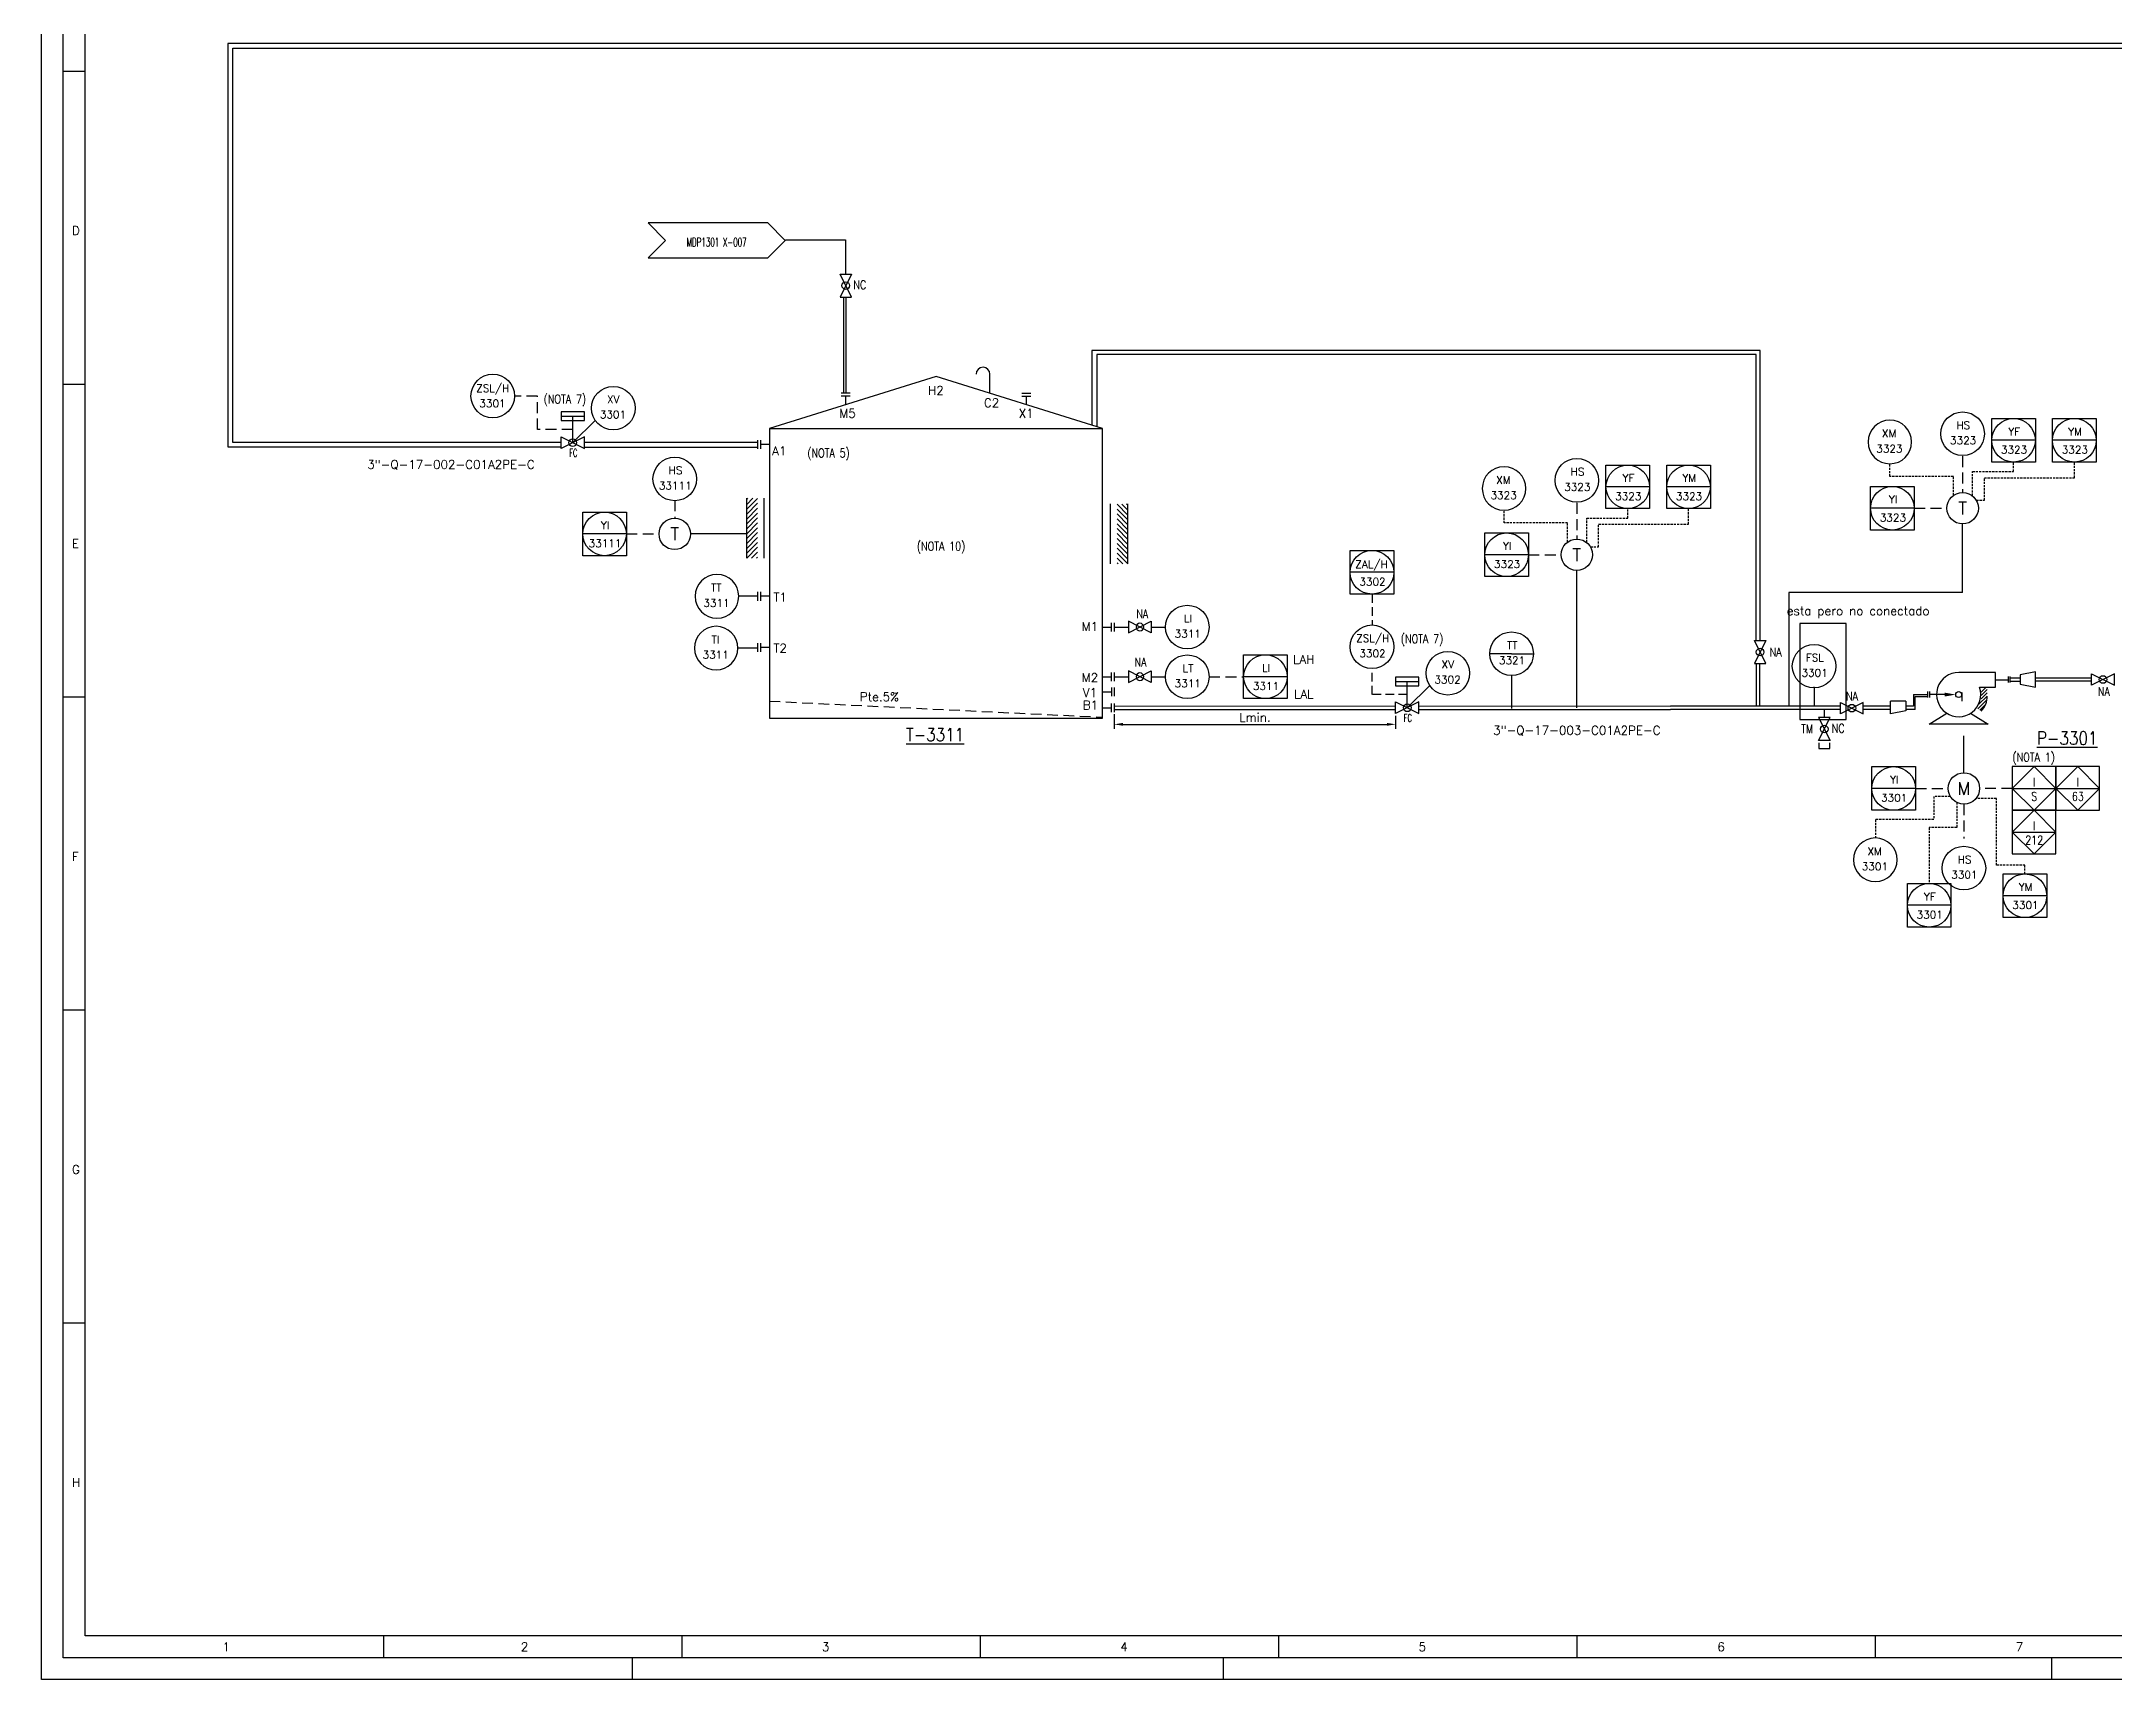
# Model space of a CAD drawing. Header units: millimetres. Extents: x 108 to 2962, y 3858 to 4561.
# Drawn here: x 2120.6 to 2596.1, y 3919.2 to 4294.7 of the extents above; entities that cross this region are included whole.
import ezdxf
from ezdxf.enums import TextEntityAlignment as Align

# ---------------------------------------------------------------- set-up
doc = ezdxf.new("R2010")
doc.units = ezdxf.units.MM
doc.linetypes.add('TRAZOS', pattern=[0.75, 0.5, -0.25])
for name, color, linetype in [('CAJETIN', 1, 'Continuous'), ('COTAS', 4, 'Continuous'), ('EQUIPOS', 5, 'Continuous'), ('EQUIPOS 02', 1, 'Continuous'), ('FORMATO', 7, 'Continuous'), ('INSTRUMENTOS', 1, 'Continuous'), ('TEX', 7, 'Continuous'), ('TEXTO-INSTRUMENTACION', 7, 'Continuous'), ('TEXTO-VALVULAS Y ACCESORIOS', 7, 'Continuous'), ('TUBERIA', 5, 'Continuous'), ('TUBERÍA2', 1, 'TRAZOS'), ('VALVULAS Y ACCESORIOS', 1, 'Continuous')]:
    doc.layers.add(name, color=color, linetype=linetype)
doc.styles.add('PY', font='ROMANS.shx')
doc.styles.add('PY1', font='ROMANS.shx', dxfattribs={"width": 0.8})
doc.styles.add('PY3', font='ROMANS.shx', dxfattribs={"width": 0.6})
doc.styles.add('TXT', font='txt')
doc.linetypes.add('SEÑAL_MECANICA2', pattern='A,4.411183,["o",PY,S=4.130212,R=360,X=0,Y=-1.374288],0.588817,-0.374158,["",PY,S=2,R=360,X=0,Y=-0.688262],-2.183682', length=7.55784)
doc.dimstyles.new('1-5', dxfattribs={"dimtxt": 2, "dimasz": 2, "dimexe": 1, "dimexo": 0.5, "dimgap": 0.6, "dimtad": 1, "dimdec": 0, "dimlfac": 5, "dimzin": 0, "dimdsep": 46, "dimtxsty": 'PY', "dimcen": 0.7, "dimclrd": 4, "dimclre": 4, "dimclrt": 7, "dimazin": 0, "dimtfac": 1, "dimtdec": 0, "dimtofl": 0, "dimtmove": 0, "dimatfit": 3, "dimfxl": 1, "dimtolj": 1, "dimtzin": 0, "dimarcsym": 0})

# ---------------------------------------------------------------- blocks, each defined once
blk = doc.blocks.new('VALV GLOB-V')
at = {"layer": 'INSTRUMENTOS', "color": 1, "flags": 128}
blk.add_lwpolyline([(5.7, -1.43), (5.7, 1.43), (0, -1.43), (0, 1.43)], close=True, dxfattribs=at)
at = {"layer": 'INSTRUMENTOS', "color": 1}
blk.add_circle((2.85, 0), 0.95, dxfattribs=at)
at = {"layer": 'INSTRUMENTOS', "color": 7, "linetype": 'SEÑAL_MECANICA2', "style": 'PY'}
blk.add_attdef('REF.', text='', height=2, dxfattribs=at).set_placement((3, -3.37), align=Align.MIDDLE)
blk = doc.blocks.new('SEÑAL CIR')
at = {"color": 1}
blk.add_circle((0, 5.7), 5.7, dxfattribs=at)
at = {"layer": 'INSTRUMENTOS', "linetype": 'Continuous', "style": 'PY', "flags": 4}
for p in [(0.18, 6.94), (0.13, 2.95)]:
    blk.add_attdef('---', text='', height=2, dxfattribs=at).set_placement(p, align=Align.CENTER)
blk = doc.blocks.new('SEÑAL CIRCU MARCO')
at = {"color": 1, "linetype": 'Continuous', "ltscale": 0.5}
blk.add_line((5.7, 5.7), (-5.7, 5.7), dxfattribs=at)
at = {"color": 1, "flags": 128}
blk.add_lwpolyline([(5.7, 0), (-5.7, 0), (-5.7, 11.4), (5.7, 11.4)], close=True, dxfattribs=at)
at = {"color": 1}
blk.add_circle((0, 5.7), 5.7, dxfattribs=at)
at = {"style": 'PY'}
for tag, p in [('XXX', (0.18, 7.98)), ('YYY', (0.13, 3.24))]:
    blk.add_attdef(tag, text='', height=2, dxfattribs=at).set_placement(p, align=Align.MIDDLE)
blk = doc.blocks.new('REDUCCION')
at = {"color": 1}
for p, q in [((0, 2), (0, -2)), ((4, 1.25), (0, 2)), ((4, -1.25), (4, 1.25)), ((0, -2), (4, -1.25))]:
    blk.add_line(p, q, dxfattribs=at)
at = {"style": 'PY1', "width": 0.8}
blk.add_attdef('.', text='', height=2, dxfattribs=at).set_placement((2, -3.65), align=Align.MIDDLE)
blk = doc.blocks.new('*D25')
at = {"layer": 'COTAS', "color": 4, "lineweight": -2, "transparency": 16777216}
for p, q in [((2366.66, 4140.47), (2366.66, 4137.17)), ((2368.66, 4138.17), (2429.2, 4138.17)), ((2431.2, 4140.14), (2431.2, 4137.17))]:
    blk.add_line(p, q, dxfattribs=at)
at = {"layer": 'COTAS', "color": 4, "transparency": 16777216}
for points in [[(2368.66, 4138.5), (2368.66, 4137.84), (2366.66, 4138.17)], [(2429.2, 4138.5), (2429.2, 4137.84), (2431.2, 4138.17)]]:
    blk.add_solid(points, dxfattribs=at)
at = {"layer": 'Defpoints', "color": 0, "transparency": 16777216}
for p in [(2366.66, 4140.97), (2431.2, 4140.64), (2431.2, 4138.17)]:
    blk.add_point(p, dxfattribs=at)
at = {"layer": 'COTAS', "color": 7, "transparency": 16777216, "insert": (2398.93, 4139.77), "char_height": 2, "attachment_point": 5, "style": 'PY'}
blk.add_mtext('\\A1;Lmin.', dxfattribs=at)
blk = doc.blocks.new('SECUENCIA PROGRAMADA EN SISTEMA DE CONTROL PLC')
at = {"layer": 'INSTRUMENTOS'}
blk.add_line((-5, 5), (5, 5), dxfattribs=at)
at = {"layer": 'INSTRUMENTOS', "flags": 128}
for points in [[(0, 0), (-5, 5), (0, 10), (5, 5)], [(-5, 0), (5, 0), (5, 10), (-5, 10)]]:
    blk.add_lwpolyline(points, close=True, dxfattribs=at)
at = {"layer": 'TEXTO-INSTRUMENTACION', "linetype": 'Continuous', "style": 'PY1', "width": 0.8}
for tag, p in [('XXX', (0.01, 6.43)), ('YYY', (0.01, 3.17))]:
    blk.add_attdef(tag, text='', height=2, dxfattribs=at).set_placement(p, align=Align.MIDDLE_CENTER)
blk = doc.blocks.new('reduccion1')
at = {"color": 1}
for p, q in [((-3.5084, -1.7542), (-3.5084, 1.096375)), ((0, 1.096375), (-3.5084, 1.096375)), ((0, 1.096375), (0, -1.096375)), ((0, -1.096375), (-3.5084, -1.7542))]:
    blk.add_line(p, q, dxfattribs=at)
blk = doc.blocks.new('MARCO-A1')
at = {"layer": 'FORMATO', "color": 5}
for p, q in [((5, 368.75), (10, 368.75)), ((5, 297), (10, 297)), ((5, 225.25), (10, 225.25)), ((5, 153.5), (10, 153.5)), ((5, 81.75), (10, 81.75)), ((78.42, 10), (78.42, 5)), ((146.83, 10), (146.83, 5)), ((215.25, 10), (215.25, 5)), ((283.67, 10), (283.67, 5)), ((352.08, 10), (352.08, 5)), ((420.5, 10), (420.5, 5))]:
    blk.add_line(p, q, dxfattribs=at)
at = {"layer": 'FORMATO', "color": 1, "linetype": 'Continuous'}
for p, q in [((135.5, 5), (135.5, 0)), ((271, 5), (271, 0)), ((461, 5), (461, 0))]:
    blk.add_line(p, q, dxfattribs=at)
at = {"layer": 'FORMATO', "color": 1}
blk.add_lwpolyline([(0, 594), (841, 594), (841, 0), (0, 0)], close=True, dxfattribs=at)
at = {"layer": 'FORMATO', "color": 5}
blk.add_lwpolyline([(5, 589), (836, 589), (836, 5), (5, 5)], close=True, dxfattribs=at)
at = {"layer": 'FORMATO', "color": 8, "linetype": 'Continuous'}
blk.add_lwpolyline([(10, 584), (831, 584), (831, 10), (10, 10)], close=True, dxfattribs=at)
at = {"layer": 'FORMATO', "color": 1, "style": 'PY'}
for s, p in [('D', (7, 331.17)), ('E', (7, 259.42)), ('F', (7, 187.67)), ('G', (7, 115.92)), ('H', (7, 44.17)), ('1', (41.52, 6.5)), ('2', (109.93, 6.5)), ('3', (178.99, 6.5)), ('4', (247.4, 6.5)), ('5', (315.82, 6.5)), ('6', (384.34, 6.5)), ('7', (452.75, 6.5))]:
    blk.add_text(s, height=2, dxfattribs=at).set_placement(p)
blk = doc.blocks.new('FLECHA')
at = {"color": 1}
blk.add_solid([(-0.88, -5), (0.87, -5), (0, 0)], dxfattribs=at)
blk = doc.blocks.new('BANDERA DE FLUJO')
at = {"layer": 'TEX', "color": 1, "ltscale": 0.1, "flags": 128}
blk.add_lwpolyline([(-4, 4), (-31.46, 4), (-27.46, 0), (-31.46, -4), (-4, -4), (0, 0)], close=True, dxfattribs=at)
at = {"layer": 'TEX', "style": 'PY1', "width": 0.8}
for tag, p in [('ETIQUETA-LINEA-1', (-15.73, 0.61)), ('ETIQUETA-LINEA-2', (-15.73, -2.91))]:
    blk.add_attdef(tag, text='', height=2, dxfattribs=at).set_placement(p, align=Align.CENTER)

msp = doc.modelspace()

# ---------------------------------------------------------------- hatches: boundary and pattern name
at = {"layer": 'EQUIPOS'}
h = msp.add_hatch(dxfattribs=at)
h.set_pattern_fill('ANSI31', color=4, scale=0.25, style=0)
h.set_pattern_definition([(45, (1049.9705, 4980.1184), (-0.561266, 0.561266), [])])
h.paths.add_polyline_path([(2282.38, 4176.26), (2284.88, 4176.26), (2284.88, 4190.01), (2282.38, 4190.01)])
h = msp.add_hatch(dxfattribs=at)
h.set_pattern_fill('ANSI31', color=4, scale=0.25, style=0)
h.set_pattern_definition([(135, (3602.2027, 4978.7894), (0.561266, 0.561266), [])])
h.paths.add_polyline_path([(2369.8, 4174.94), (2367.3, 4174.94), (2367.3, 4188.68), (2369.8, 4188.68)])
h = msp.add_hatch(dxfattribs=at)
h.set_pattern_fill('ANSI31', color=4, scale=0.168925, style=0)
h.set_pattern_definition([(45, (2393.93403, 3991.4387), (-0.3792481, 0.3792481), [])])
h.paths.add_polyline_path([(2566.86, 4144.65), (2566.86, 4146.63), (2565.51, 4146.25), (2565.51, 4144.65, -0.213903), (2564.3, 4141.95), (2565.49, 4141.22, 0.193128)])

# ---------------------------------------------------------------- linework, layer by layer
at = {"color": 4}
for p, q in [((2680.87, 4294.23), (2163.37, 4294.23)), ((2163.37, 4294.23), (2163.37, 4201.77)), ((2304.62, 4214.11), (2304.62, 4236.11)), ((2513.87, 4222.95), (2362.67, 4222.95)), ((2362.67, 4222.95), (2362.67, 4206.5)), ((2513.87, 4157.39), (2513.87, 4222.95)), ((2163.37, 4201.77), (2239.78, 4201.77)), ((2245.2, 4201.75), (2284.9, 4201.75)), ((2513.93, 4142.37), (2513.93, 4152.05)), ((2550.38, 4141.57), (2550.38, 4144.58)), ((2550.38, 4144.58), (2553.23, 4144.58))]:
    msp.add_line(p, q, dxfattribs=at)
at = {"color": 5}
for p, q in [((2291.27, 4249.22), (2305, 4249.22)), ((2305, 4249.22), (2305, 4241.44)), ((2514.77, 4223.86), (2361.51, 4223.86)), ((2361.51, 4223.86), (2361.51, 4206.8)), ((2514.77, 4157.42), (2514.77, 4223.86)), ((2514.69, 4142.26), (2514.69, 4152.19)), ((2549.97, 4142.37), (2549.91, 4142.37)), ((2549.97, 4144.99), (2549.97, 4142.37))]:
    msp.add_line(p, q, dxfattribs=at)
at = {"color": 1}
for p, q in [((2242.49, 4202.75), (2247.66, 4207.84)), ((2561.23, 4168.36), (2561.23, 4184.13)), ((2282.39, 4181.82), (2269.48, 4181.82)), ((2472.75, 4141.92), (2472.75, 4173.45)), ((2284.94, 4167.52), (2280.56, 4167.52)), ((2561.23, 4168.36), (2521.34, 4168.36)), ((2521.34, 4168.36), (2521.34, 4142.37)), ((2366.66, 4160.47), (2369.91, 4160.47)), ((2375.17, 4160.47), (2378.42, 4160.47)), ((2284.75, 4155.65), (2280.37, 4155.65)), ((2457.79, 4154.36), (2452.79, 4154.36)), ((2457.79, 4154.36), (2462.79, 4154.36)), ((2366.66, 4149.08), (2369.91, 4149.08)), ((2375.17, 4149.08), (2378.42, 4149.08)), ((2433.87, 4141.97), (2439.04, 4147.06)), ((2457.79, 4149.36), (2457.79, 4141.82)), ((2527.17, 4146.51), (2527.17, 4146.76)), ((2527.17, 4146.51), (2527.17, 4142.37)), ((2529.49, 4141.52), (2529.49, 4139.66)), ((2561.52, 4127.08), (2561.52, 4135.52))]:
    msp.add_line(p, q, dxfattribs=at)
at = {"color": 2}
msp.add_lwpolyline([(2534.49, 4161.28), (2523.87, 4161.28), (2523.87, 4139.27), (2534.49, 4139.27)], close=True, dxfattribs=at)
at = {"color": 1, "flags": 128}
msp.add_lwpolyline([(2528.25, 4133.93), (2528.25, 4132.61), (2530.75, 4132.61), (2530.75, 4133.93)], dxfattribs=at)
at = {"color": 1}
for centre in [(2561.23, 4187.72), (2265.88, 4181.82), (2472.75, 4177.05), (2561.52, 4123.48)]:
    msp.add_circle(centre, 3.6, dxfattribs=at)
at = {"layer": 'CAJETIN', "color": 1, "linetype": 'TRAZOS', "ltscale": 5}
for p, q in [((2234.4, 4213.44), (2229.14, 4213.44)), ((2234.4, 4205.77), (2234.4, 4213.44)), ((2242.49, 4205.77), (2234.4, 4205.77)), ((2388.42, 4149.09), (2396.34, 4149.09)), ((2287.59, 4143.49), (2364.01, 4139.81))]:
    msp.add_line(p, q, dxfattribs=at)
at = {"layer": 'CAJETIN', "color": 1, "linetype": 'TRAZOS', "ltscale": 4}
for p, q in [((2425.78, 4168.03), (2425.78, 4160.95)), ((2425.78, 4145), (2425.78, 4150.95)), ((2433.87, 4145), (2425.78, 4145))]:
    msp.add_line(p, q, dxfattribs=at)
at = {"layer": 'EQUIPOS'}
for p, q in [((2325.8, 4217.88), (2287.59, 4206.02)), ((2364.01, 4206.02), (2325.8, 4217.88)), ((2287.59, 4206.02), (2287.59, 4139.6)), ((2364.01, 4143.51), (2364.01, 4206.02)), ((2364.01, 4139.6), (2364.01, 4143.51)), ((2366.66, 4142.37), (2431.2, 4142.39)), ((2436.53, 4142.39), (2494.25, 4142.37)), ((2287.59, 4139.6), (2364.01, 4139.6))]:
    msp.add_line(p, q, dxfattribs=at)
at = {"layer": 'EQUIPOS', "color": 4}
for p, q in [((2282.38, 4176.26), (2282.38, 4190.02)), ((2286.38, 4176.26), (2286.38, 4190.02)), ((2365.8, 4174.94), (2365.8, 4188.69)), ((2369.8, 4174.94), (2369.8, 4188.69)), ((2561.04, 4145.45), (2561.04, 4143.46))]:
    msp.add_line(p, q, dxfattribs=at)
at = {"layer": 'EQUIPOS', "linetype": 'Continuous'}
for p, q in [((2568.77, 4148.37), (2571.71, 4148.37)), ((2557.67, 4144.99), (2553.68, 4144.99))]:
    msp.add_line(p, q, dxfattribs=at)
at = {"layer": 'EQUIPOS'}
msp.add_lwpolyline([(2305.1, 4236.13), (2305.1, 4214.08)], dxfattribs=at)
at = {"layer": 'EQUIPOS', "linetype": 'Continuous', "flags": 128}
msp.add_lwpolyline([(2338.17, 4214.04), (2338.17, 4218.42, 1), (2334.97, 4218.42, -1)], format="xyb", dxfattribs=at)
at = {"layer": 'EQUIPOS', "color": 5, "linetype": 'Continuous'}
msp.add_lwpolyline([(2568.77, 4150.06), (2560.33, 4150.06, 3.146264), (2565.11, 4146.68), (2568.77, 4146.68)], format="xyb", close=True, dxfattribs=at)
msp.add_lwpolyline([(2563.06, 4140.73), (2567.09, 4138.23), (2553.57, 4138.23), (2557.59, 4140.73)], dxfattribs=at)
msp.add_circle((2560.33, 4144.99), 0.676, dxfattribs=at)
at = {"layer": 'EQUIPOS', "color": 4}
msp.add_arc((2561.9, 4144.65), 4.97, 316.2767, 0, dxfattribs=at)
at = {"layer": 'EQUIPOS 02', "color": 5}
msp.add_line((2287.59, 4206.02), (2364.01, 4206.02), dxfattribs=at)
at = {"layer": 'TUBERIA', "linetype": 'Continuous'}
for p, q in [((2305.08, 4211.45), (2305.08, 4213.44)), ((2346.51, 4211.45), (2346.51, 4213.44)), ((2287.59, 4202.35), (2285.61, 4202.35)), ((2287.59, 4202.35), (2285.61, 4202.35)), ((2287.59, 4167.52), (2285.61, 4167.52)), ((2364.01, 4160.47), (2365.99, 4160.47)), ((2287.59, 4155.81), (2285.61, 4155.81)), ((2364.01, 4149.08), (2365.99, 4149.08)), ((2364.01, 4145.63), (2366, 4145.63)), ((2364.01, 4141.97), (2365.99, 4141.97)), ((2553.96, 4144.99), (2553.68, 4144.99))]:
    msp.add_line(p, q, dxfattribs=at)
at = {"layer": 'TUBERIA', "color": 5, "linetype": 'Continuous'}
for p, q in [((2239.82, 4202.75), (2164.51, 4202.75)), ((2257.85, 4202.75), (2245.15, 4202.75)), ((2257.85, 4202.75), (2245.15, 4202.75)), ((2268.49, 4202.75), (2245.15, 4202.75)), ((2273.98, 4202.75), (2268.49, 4202.75)), ((2273.98, 4202.75), (2268.49, 4202.75)), ((2284.94, 4202.75), (2273.98, 4202.75)), ((2572.18, 4148.83), (2574.4, 4148.83)), ((2577.91, 4148.85), (2579.24, 4148.85)), ((2577.91, 4148.85), (2590.8, 4148.85)), ((2532.96, 4142.37), (2494.25, 4142.37)), ((2544.72, 4142.37), (2538.45, 4142.37)), ((2549.91, 4142.37), (2548.23, 4142.37)), ((2549.97, 4144.99), (2553.23, 4144.99))]:
    msp.add_line(p, q, dxfattribs=at)
at = {"layer": 'TUBERIA', "color": 1, "linetype": 'TRAZOS', "ltscale": 5}
for p, q in [((2561.23, 4199.62), (2561.23, 4191.36)), ((2265.88, 4189.52), (2265.88, 4185.45)), ((2472.75, 4188.95), (2472.75, 4180.69)), ((2550.12, 4187.72), (2557.63, 4187.72)), ((2254.78, 4181.82), (2262.28, 4181.82)), ((2461.65, 4177.05), (2469.16, 4177.05)), ((2550.41, 4123.48), (2557.92, 4123.48)), ((2572.63, 4123.48), (2565.12, 4123.48)), ((2561.52, 4119.88), (2561.52, 4112))]:
    msp.add_line(p, q, dxfattribs=at)
at = {"layer": 'TUBERIA', "color": 4, "linetype": 'Continuous'}
for p, q in [((2574.4, 4148.03), (2572.19, 4148.03)), ((2590.8, 4148.05), (2577.91, 4148.05)), ((2366.66, 4141.57), (2431.2, 4141.59)), ((2436.53, 4141.59), (2494.25, 4141.57)), ((2533.19, 4141.57), (2494.25, 4141.57)), ((2544.72, 4141.57), (2538.45, 4141.57)), ((2550.38, 4141.57), (2548.23, 4141.57))]:
    msp.add_line(p, q, dxfattribs=at)
at = {"layer": 'TUBERIA', "color": 5, "linetype": 'Continuous'}
msp.add_lwpolyline([(2164.51, 4202.75), (2164.51, 4293.21), (2681.71, 4293.21), (2681.71, 4417.71)], dxfattribs=at)
at = {"layer": 'TUBERÍA2'}
for points in [[(2572.92, 4196.12), (2572.92, 4198.29)], [(2586.86, 4194.7), (2586.86, 4198.29)], [(2559.1, 4190.66), (2559.1, 4195), (2544.54, 4195), (2544.54, 4197.91)], [(2563.5, 4190.56), (2563.5, 4196.12), (2572.92, 4196.12)], [(2564.36, 4189.53), (2566.21, 4189.53), (2566.21, 4194.7), (2586.86, 4194.7)], [(2470.63, 4179.99), (2470.63, 4184.33), (2456.06, 4184.33), (2456.06, 4187.24)], [(2475.02, 4179.89), (2475.02, 4185.45), (2484.44, 4185.45)], [(2475.89, 4178.86), (2477.74, 4178.86), (2477.74, 4184.03), (2498.38, 4184.03)], [(2484.44, 4185.45), (2484.44, 4187.62)], [(2498.38, 4184.03), (2498.38, 4187.62)], [(2558.4, 4121.64), (2554.59, 4121.64), (2554.59, 4116.32), (2541.21, 4116.32), (2541.21, 4112.12)], [(2559.87, 4120.27), (2559.87, 4114.52), (2553.56, 4114.52), (2553.56, 4101.69)], [(2575.52, 4103.88), (2575.52, 4105.86), (2568.98, 4105.86), (2568.98, 4121.17), (2564.25, 4121.17)]]:
    msp.add_lwpolyline(points, dxfattribs=at)
at = {"layer": 'VALVULAS Y ACCESORIOS', "ltscale": 0.1}
for p, q in [((2306.08, 4214.1), (2304.08, 4214.1)), ((2306.08, 4213.44), (2304.08, 4213.44)), ((2345.51, 4214.1), (2347.51, 4214.1)), ((2345.51, 4213.44), (2347.51, 4213.44)), ((2284.94, 4201.35), (2284.94, 4203.35)), ((2285.61, 4201.35), (2285.61, 4203.35)), ((2284.94, 4166.52), (2284.94, 4168.52)), ((2285.61, 4166.52), (2285.61, 4168.52)), ((2365.99, 4161.47), (2365.99, 4159.47)), ((2366.66, 4161.47), (2366.66, 4159.47)), ((2284.94, 4154.81), (2284.94, 4156.81)), ((2285.61, 4154.81), (2285.61, 4156.81)), ((2365.99, 4150.08), (2365.99, 4148.08)), ((2366, 4146.63), (2366, 4144.63)), ((2366.66, 4150.08), (2366.66, 4148.08)), ((2366.66, 4146.63), (2366.66, 4144.63)), ((2571.71, 4147.77), (2571.71, 4149.12)), ((2572.16, 4147.77), (2572.16, 4149.12)), ((2365.99, 4142.97), (2365.99, 4140.97)), ((2366.66, 4142.97), (2366.66, 4140.97)), ((2553.23, 4144.32), (2553.23, 4145.67)), ((2553.23, 4144.32), (2553.23, 4145.67)), ((2553.68, 4144.32), (2553.68, 4145.67)), ((2553.68, 4144.32), (2553.68, 4145.67))]:
    msp.add_line(p, q, dxfattribs=at)
at = {"layer": 'VALVULAS Y ACCESORIOS'}
for p, q in [((2239.82, 4208.79), (2245.15, 4208.79)), ((2242.49, 4202.75), (2242.49, 4208.79)), ((2431.2, 4148.02), (2436.53, 4148.02)), ((2433.87, 4141.97), (2433.87, 4148.02))]:
    msp.add_line(p, q, dxfattribs=at)
at = {"layer": 'VALVULAS Y ACCESORIOS', "flags": 128}
for points in [[(2239.82, 4209.79), (2239.82, 4207.79), (2245.15, 4207.79), (2245.15, 4209.79)], [(2239.82, 4201.42), (2239.82, 4204.08), (2245.15, 4201.42), (2245.15, 4204.08)], [(2431.2, 4149.02), (2431.2, 4147.02), (2436.53, 4147.02), (2436.53, 4149.02)]]:
    msp.add_lwpolyline(points, close=True, dxfattribs=at)

# ---------------------------------------------------------------- block references
msp.add_blockref('MARCO-A1', (2120.64, 3919.19))
ref = msp.add_blockref('BANDERA DE FLUJO', (2291.21, 4249.13))
ref.add_attrib('ETIQUETA-LINEA-1', 'MDP1301 X-007', dxfattribs={"layer": 'TEX', "height": 2, "style": 'PY1', "width": 0.6}).set_placement((2275.48, 4249.73), align=Align.TOP_CENTER)
at = {"linetype": 'Continuous'}
for p, xscale, yscale, zscale, rotation in [((2305.1, 4241.39), 0.9232631578945529, 0.9232631578945529, 0.9232631578945529, 270), ((2369.91, 4160.47), -0.9232631578945529, 0.9232631578947803, 0.9232631578946926, 180), ((2514.78, 4157.37), 0.9232631578945529, 0.9232631578945529, 0.9232631578945529, 270), ((2369.91, 4149.08), -0.9232631578945529, 0.9232631578947803, 0.9232631578946926, 180), ((2529.5, 4134.46), 0.9232631578945529, 0.9232631578945529, 0.9232631578945529, 90)]:
    msp.add_blockref('VALV GLOB-V', p, dxfattribs=dict(at, xscale=xscale, yscale=yscale, zscale=zscale, rotation=rotation))
ref = msp.add_blockref('SEÑAL CIR', (2224.15, 4208.44), dxfattribs=dict(at, xscale=0.8770999999999276, yscale=0.8770999999999276, zscale=0.8770999999999276))
ref.add_attrib('---', 'ZSL/H', dxfattribs={"layer": 'INSTRUMENTOS', "color": 7, "linetype": 'Continuous', "height": 1.754, "style": 'PY'}).set_placement((2224.14, 4214.35), align=Align.CENTER)
ref.add_attrib('---', '3301', dxfattribs={"layer": 'INSTRUMENTOS', "color": 7, "linetype": 'Continuous', "height": 1.754, "style": 'PY'}).set_placement((2224.07, 4210.85), align=Align.CENTER)
ref = msp.add_blockref('SEÑAL CIR', (2251.79, 4205.66), dxfattribs=dict(at, xscale=0.8770999999999276, yscale=0.8770999999999276, zscale=0.8770999999999276))
ref.add_attrib('---', 'XV', dxfattribs={"layer": 'INSTRUMENTOS', "color": 7, "linetype": 'Continuous', "height": 1.754, "style": 'PY'}).set_placement((2251.79, 4211.81), align=Align.CENTER)
ref.add_attrib('---', '3301', dxfattribs={"layer": 'INSTRUMENTOS', "color": 7, "linetype": 'Continuous', "height": 1.754, "style": 'PY'}).set_placement((2251.71, 4208.32), align=Align.CENTER)
ref = msp.add_blockref('SEÑAL CIR', (2544.54, 4197.91), dxfattribs=dict(at, xscale=-0.8771000000000413, yscale=0.8771000000000413, zscale=0.8771000000000413))
ref.add_attrib('---', 'XM', dxfattribs={"layer": 'INSTRUMENTOS', "color": 7, "linetype": 'Continuous', "height": 1.754, "style": 'PY'}).set_placement((2544.38, 4203.99), align=Align.CENTER)
ref.add_attrib('---', '3323', dxfattribs={"layer": 'INSTRUMENTOS', "color": 7, "linetype": 'Continuous', "height": 1.754, "style": 'PY'}).set_placement((2544.43, 4200.49), align=Align.CENTER)
ref = msp.add_blockref('SEÑAL CIR', (2561.23, 4199.79), dxfattribs=dict(at, xscale=0.8770999999999276, yscale=0.8770999999999276, zscale=0.8770999999999276))
ref.add_attrib('---', 'HS', dxfattribs={"layer": 'INSTRUMENTOS', "color": 7, "linetype": 'Continuous', "height": 1.754, "style": 'PY'}).set_placement((2561.39, 4205.87), align=Align.CENTER)
ref.add_attrib('---', '3323', dxfattribs={"layer": 'INSTRUMENTOS', "color": 7, "linetype": 'Continuous', "height": 1.754, "style": 'PY'}).set_placement((2561.34, 4202.37), align=Align.CENTER)
for p, xscale, yscale, zscale, values in [((2572.91, 4198.29), 0.8771000000000413, 0.8771000000000413, 0.8771000000000413, {'XXX': 'YF', 'YYY': '3323'}), ((2586.85, 4198.29), 0.8771000000000413, 0.8771000000000413, 0.8771000000000413, {'XXX': 'YM', 'YYY': '3323'}), ((2484.44, 4187.62), 0.8771000000000413, 0.8771000000000413, 0.8771000000000413, {'XXX': 'YF', 'YYY': '3323'}), ((2498.38, 4187.62), 0.8771000000000413, 0.8771000000000413, 0.8771000000000413, {'XXX': 'YM', 'YYY': '3323'}), ((2545.12, 4182.72), 0.8770999999999276, 0.8770999999999276, 0.8770999999999276, {'XXX': 'YI', 'YYY': '3323'}), ((2249.78, 4176.83), 0.8770999999999276, 0.8770999999999276, 0.8770999999999276, {'XXX': 'YI', 'YYY': '33111'}), ((2456.65, 4172.05), 0.8770999999999276, 0.8770999999999276, 0.8770999999999276, {'XXX': 'YI', 'YYY': '3323'}), ((2401.35, 4144.09), 0.8777884135906788, 0.8777884135906788, 0.8777884135906788, {'XXX': 'LI', 'YYY': '3311'}), ((2545.41, 4118.48), 0.8770999999999276, 0.8770999999999276, 0.8770999999999276, {'XXX': 'YI', 'YYY': '3301'}), ((2575.52, 4093.88), 0.8771000000000413, 0.8771000000000413, 0.8771000000000413, {'XXX': 'YM', 'YYY': '3301'}), ((2553.56, 4091.69), 0.8771000000000413, 0.8771000000000413, 0.8771000000000413, {'XXX': 'YF', 'YYY': '3301'})]:
    msp.add_blockref('SEÑAL CIRCU MARCO', p, dxfattribs=dict(xscale=xscale, yscale=yscale, zscale=zscale)).add_auto_attribs(values)
ref = msp.add_blockref('VALV GLOB-V', (2239.82, 4202.75), dxfattribs=dict(at, xscale=0.9356729824555714, yscale=0.9356729824555714, zscale=0.9356729824555714))
ref.add_attrib('REF.', 'FC', dxfattribs={"layer": 'INSTRUMENTOS', "color": 7, "linetype": 'SEÑAL_MECANICA2', "height": 1.778, "style": 'PY3', "width": 0.6}).set_placement((2242.62, 4200.41), align=Align.MIDDLE)
ref = msp.add_blockref('SEÑAL CIR', (2265.88, 4189.43), dxfattribs=dict(at, xscale=0.8770999999999276, yscale=0.8770999999999276, zscale=0.8770999999999276))
ref.add_attrib('---', 'HS', dxfattribs={"layer": 'INSTRUMENTOS', "color": 7, "linetype": 'Continuous', "height": 1.754, "style": 'PY'}).set_placement((2266.04, 4195.52), align=Align.CENTER)
ref.add_attrib('---', '33111', dxfattribs={"layer": 'INSTRUMENTOS', "color": 7, "linetype": 'Continuous', "height": 1.754, "style": 'PY'}).set_placement((2265.99, 4192.02), align=Align.CENTER)
ref = msp.add_blockref('SEÑAL CIR', (2472.75, 4189.11), dxfattribs=dict(at, xscale=0.8770999999999276, yscale=0.8770999999999276, zscale=0.8770999999999276))
ref.add_attrib('---', 'HS', dxfattribs={"layer": 'INSTRUMENTOS', "color": 7, "linetype": 'Continuous', "height": 1.754, "style": 'PY'}).set_placement((2472.91, 4195.2), align=Align.CENTER)
ref.add_attrib('---', '3323', dxfattribs={"layer": 'INSTRUMENTOS', "color": 7, "linetype": 'Continuous', "height": 1.754, "style": 'PY'}).set_placement((2472.86, 4191.7), align=Align.CENTER)
ref = msp.add_blockref('SEÑAL CIR', (2456.06, 4187.24), dxfattribs=dict(at, xscale=-0.8771000000000413, yscale=0.8771000000000413, zscale=0.8771000000000413))
ref.add_attrib('---', 'XM', dxfattribs={"layer": 'INSTRUMENTOS', "color": 7, "linetype": 'Continuous', "height": 1.754, "style": 'PY'}).set_placement((2455.9, 4193.32), align=Align.CENTER)
ref.add_attrib('---', '3323', dxfattribs={"layer": 'INSTRUMENTOS', "color": 7, "linetype": 'Continuous', "height": 1.754, "style": 'PY'}).set_placement((2455.95, 4189.82), align=Align.CENTER)
ref = msp.add_blockref('SEÑAL CIRCU MARCO', (2425.78, 4168.03), dxfattribs=dict(xscale=0.8770999999999276, yscale=0.8770999999999276, zscale=0.8770999999999276))
ref.add_attrib('XXX', 'ZAL/H', dxfattribs={"height": 1.754, "style": 'PY'}).set_placement((2425.68, 4174.74), align=Align.MIDDLE)
ref.add_attrib('YYY', '3302', dxfattribs={"height": 1.754, "style": 'PY'}).set_placement((2425.89, 4170.87), align=Align.MIDDLE)
ref = msp.add_blockref('SEÑAL CIR', (2275.56, 4162.52), dxfattribs=dict(at, xscale=-0.877100000000155, yscale=0.8770999999999276, zscale=0.8771))
ref.add_attrib('---', 'TT', dxfattribs={"layer": 'INSTRUMENTOS', "color": 7, "linetype": 'Continuous', "height": 1.754, "style": 'PY'}).set_placement((2275.4, 4168.6), align=Align.CENTER)
ref.add_attrib('---', '3311', dxfattribs={"layer": 'INSTRUMENTOS', "color": 7, "linetype": 'Continuous', "height": 1.754, "style": 'PY'}).set_placement((2275.45, 4165.11), align=Align.CENTER)
ref = msp.add_blockref('SEÑAL CIR', (2383.42, 4155.47), dxfattribs=dict(at, xscale=0.8770999999999276, yscale=0.8770999999999276, zscale=0.8770999999999276))
ref.add_attrib('---', 'LI', dxfattribs={"layer": 'INSTRUMENTOS', "color": 7, "linetype": 'Continuous', "height": 1.754, "style": 'PY'}).set_placement((2383.58, 4161.56), align=Align.CENTER)
ref.add_attrib('---', '3311', dxfattribs={"layer": 'INSTRUMENTOS', "color": 7, "linetype": 'Continuous', "height": 1.754, "style": 'PY'}).set_placement((2383.53, 4158.06), align=Align.CENTER)
ref = msp.add_blockref('SEÑAL CIR', (2275.37, 4150.65), dxfattribs=dict(at, xscale=-0.877100000000155, yscale=0.8770999999999276, zscale=0.8771))
ref.add_attrib('---', 'TI', dxfattribs={"layer": 'INSTRUMENTOS', "color": 7, "linetype": 'Continuous', "height": 1.754, "style": 'PY'}).set_placement((2275.21, 4156.74), align=Align.CENTER)
ref.add_attrib('---', '3311', dxfattribs={"layer": 'INSTRUMENTOS', "color": 7, "linetype": 'Continuous', "height": 1.754, "style": 'PY'}).set_placement((2275.26, 4153.24), align=Align.CENTER)
ref = msp.add_blockref('SEÑAL CIR', (2425.78, 4150.95), dxfattribs=dict(at, xscale=0.8770999999999276, yscale=0.8770999999999276, zscale=0.8770999999999276))
ref.add_attrib('---', 'ZSL/H', dxfattribs={"layer": 'INSTRUMENTOS', "color": 7, "linetype": 'Continuous', "height": 1.754, "style": 'PY'}).set_placement((2425.94, 4157.04), align=Align.CENTER)
ref.add_attrib('---', '3302', dxfattribs={"layer": 'INSTRUMENTOS', "color": 7, "linetype": 'Continuous', "height": 1.754, "style": 'PY'}).set_placement((2425.89, 4153.54), align=Align.CENTER)
ref = msp.add_blockref('SEÑAL CIR', (2457.79, 4149.36), dxfattribs=dict(at, xscale=0.8771000000000413, yscale=0.8771000000000413, zscale=0.8771000000000413))
ref.add_attrib('---', 'TT', dxfattribs={"layer": 'INSTRUMENTOS', "color": 7, "linetype": 'Continuous', "height": 1.754, "style": 'PY'}).set_placement((2457.95, 4155.44), align=Align.CENTER)
ref.add_attrib('---', '3321', dxfattribs={"layer": 'INSTRUMENTOS', "color": 7, "linetype": 'Continuous', "height": 1.754, "style": 'PY'}).set_placement((2457.9, 4151.95), align=Align.CENTER)
ref = msp.add_blockref('SEÑAL CIR', (2527.17, 4146.51), dxfattribs=dict(at, xscale=0.8771000000000412, yscale=0.8771000000000412, zscale=0.8771000000000412))
ref.add_attrib('---', 'FSL', dxfattribs={"layer": 'INSTRUMENTOS', "color": 7, "linetype": 'Continuous', "height": 1.754, "style": 'PY'}).set_placement((2527.33, 4152.6), align=Align.CENTER)
ref.add_attrib('---', '3301', dxfattribs={"layer": 'INSTRUMENTOS', "color": 7, "linetype": 'Continuous', "height": 1.754, "style": 'PY'}).set_placement((2527.28, 4149.1), align=Align.CENTER)
ref = msp.add_blockref('SEÑAL CIR', (2383.42, 4144.09), dxfattribs=dict(at, xscale=0.8770999999999276, yscale=0.8770999999999276, zscale=0.8770999999999276))
ref.add_attrib('---', 'LT', dxfattribs={"layer": 'INSTRUMENTOS', "color": 7, "linetype": 'Continuous', "height": 1.754, "style": 'PY'}).set_placement((2383.58, 4150.17), align=Align.CENTER)
ref.add_attrib('---', '3311', dxfattribs={"layer": 'INSTRUMENTOS', "color": 7, "linetype": 'Continuous', "height": 1.754, "style": 'PY'}).set_placement((2383.53, 4146.67), align=Align.CENTER)
ref = msp.add_blockref('SEÑAL CIR', (2443.17, 4144.88), dxfattribs=dict(at, xscale=0.8770999999999276, yscale=0.8770999999999276, zscale=0.8770999999999276))
ref.add_attrib('---', 'XV', dxfattribs={"layer": 'INSTRUMENTOS', "color": 7, "linetype": 'Continuous', "height": 1.754, "style": 'PY'}).set_placement((2443.17, 4151.04), align=Align.CENTER)
ref.add_attrib('---', '3302', dxfattribs={"layer": 'INSTRUMENTOS', "color": 7, "linetype": 'Continuous', "height": 1.754, "style": 'PY'}).set_placement((2443.1, 4147.55), align=Align.CENTER)
for p, xscale, yscale, zscale in [((2590.8, 4148.45), 0.9232631578945529, 0.9232631578945529, 0.9232631578945529), ((2533.19, 4141.88), 0.9232631578946666, 0.9232631578946666, 0.9232631578946666)]:
    msp.add_blockref('VALV GLOB-V', p, dxfattribs=dict(at, xscale=xscale, yscale=yscale, zscale=zscale))
ref = msp.add_blockref('VALV GLOB-V', (2431.2, 4141.97), dxfattribs=dict(at, xscale=0.9356729824555714, yscale=0.9356729824555714, zscale=0.9356729824555714))
ref.add_attrib('REF.', 'FC', dxfattribs={"layer": 'INSTRUMENTOS', "color": 7, "linetype": 'SEÑAL_MECANICA2', "height": 1.778, "style": 'PY3', "width": 0.6}).set_placement((2434, 4139.64), align=Align.MIDDLE)
at = {"color": 4}
msp.add_blockref('reduccion1', (2548.23, 4142.37), dxfattribs=at)
ref = msp.add_blockref('SECUENCIA PROGRAMADA EN SISTEMA DE CONTROL PLC', (2577.63, 4118.47), dxfattribs=dict(xscale=1.001089596937504, yscale=1.001089596937504, zscale=1.001089596937504))
ref.add_attrib('XXX', 'I', dxfattribs={"layer": 'TEXTO-INSTRUMENTACION', "linetype": 'Continuous', "height": 2, "style": 'TXT'}).set_placement((2577.64, 4124.92), align=Align.MIDDLE_CENTER)
ref.add_attrib('YYY', 'S', dxfattribs={"layer": 'TEXTO-INSTRUMENTACION', "linetype": 'Continuous', "height": 2, "style": 'PY1', "width": 0.8}).set_placement((2577.64, 4121.65), align=Align.MIDDLE_CENTER)
ref = msp.add_blockref('SECUENCIA PROGRAMADA EN SISTEMA DE CONTROL PLC', (2587.64, 4118.47), dxfattribs=dict(xscale=1.001089596937504, yscale=1.001089596937504, zscale=1.001089596937504))
ref.add_attrib('XXX', 'I', dxfattribs={"layer": 'TEXTO-INSTRUMENTACION', "linetype": 'Continuous', "height": 2, "style": 'TXT'}).set_placement((2587.65, 4124.92), align=Align.MIDDLE_CENTER)
ref.add_attrib('YYY', '63', dxfattribs={"layer": 'TEXTO-INSTRUMENTACION', "linetype": 'Continuous', "height": 2.002, "style": 'PY1', "width": 0.8}).set_placement((2587.65, 4121.65), align=Align.MIDDLE_CENTER)
ref = msp.add_blockref('SECUENCIA PROGRAMADA EN SISTEMA DE CONTROL PLC', (2577.63, 4108.46), dxfattribs=dict(xscale=1.001089596937504, yscale=1.001089596937504, zscale=1.001089596937504))
ref.add_attrib('XXX', 'I', dxfattribs={"layer": 'TEXTO-INSTRUMENTACION', "linetype": 'Continuous', "height": 2, "style": 'TXT'}).set_placement((2577.64, 4114.91), align=Align.MIDDLE_CENTER)
ref.add_attrib('YYY', '212', dxfattribs={"layer": 'TEXTO-INSTRUMENTACION', "linetype": 'Continuous', "height": 2.002, "style": 'PY1', "width": 0.8}).set_placement((2577.64, 4111.64), align=Align.MIDDLE_CENTER)
at = {"linetype": 'Continuous'}
ref = msp.add_blockref('SEÑAL CIR', (2541.21, 4102.12), dxfattribs=dict(at, xscale=-0.8771000000000413, yscale=0.8771000000000413, zscale=0.8771000000000413))
ref.add_attrib('---', 'XM', dxfattribs={"layer": 'INSTRUMENTOS', "color": 7, "linetype": 'Continuous', "height": 1.754, "style": 'PY'}).set_placement((2541.05, 4108.21), align=Align.CENTER)
ref.add_attrib('---', '3301', dxfattribs={"layer": 'INSTRUMENTOS', "color": 7, "linetype": 'Continuous', "height": 1.754, "style": 'PY'}).set_placement((2541.1, 4104.71), align=Align.CENTER)
ref = msp.add_blockref('SEÑAL CIR', (2561.52, 4100.22), dxfattribs=dict(at, xscale=0.8770999999999276, yscale=0.8770999999999276, zscale=0.8770999999999276))
ref.add_attrib('---', 'HS', dxfattribs={"layer": 'INSTRUMENTOS', "color": 7, "linetype": 'Continuous', "height": 1.754, "style": 'PY'}).set_placement((2561.68, 4106.3), align=Align.CENTER)
ref.add_attrib('---', '3301', dxfattribs={"layer": 'INSTRUMENTOS', "color": 7, "linetype": 'Continuous', "height": 1.754, "style": 'PY'}).set_placement((2561.63, 4102.81), align=Align.CENTER)
at = {"layer": 'INSTRUMENTOS', "xscale": 0.5135329477920891, "yscale": 0.5135329477920891, "zscale": 0.5135329477920891, "rotation": 270}
msp.add_blockref('FLECHA', (2559.65, 4144.99), dxfattribs=at)
at = {"layer": 'TUBERIA', "color": 5, "linetype": 'Continuous', "xscale": 0.8770999999999276, "yscale": 0.8770999999999276, "zscale": 0.8770999999999276, "rotation": 180}
msp.add_blockref('REDUCCION', (2577.91, 4148.45), dxfattribs=at)

# ---------------------------------------------------------------- texts
at = {"color": 7, "style": 'PY'}
for s, p in [('T', (2561.23, 4187.72)), ('T', (2265.88, 4181.82)), ('T', (2472.75, 4177.05)), ('M', (2561.52, 4123.48))]:
    msp.add_text(s, height=2.92, dxfattribs=at).set_placement(p, align=Align.MIDDLE)
at = {"layer": 'CAJETIN', "color": 6, "linetype": 'Continuous', "style": 'PY', "width": 0.85}
msp.add_text('%%UT-3311', height=3, dxfattribs=at).set_placement((2325.61, 4134.32), align=Align.CENTER)
at = {"layer": 'EQUIPOS', "color": 6, "linetype": 'Continuous', "style": 'PY', "width": 0.85}
msp.add_text('%%UP-3301', height=3, dxfattribs=at).set_placement((2585.22, 4133.52), align=Align.CENTER)
at = {"layer": 'TEX', "color": 7, "char_height": 2, "width": 28.6036, "attachment_point": 5, "style": 'PY1'}
for s, insert in [('NC', (2308.32, 4238.93)), ('(NOTA 7)', (2240.68, 4212.41)), ('(NOTA 5)', (2301.15, 4200.04)), ('(NOTA 10)', (2326.96, 4178.66)), ('NA', (2373.1, 4163.48)), ('(NOTA 7)', (2437.26, 4157.45)), ('NA', (2518.36, 4154.71)), ('NA', (2372.7, 4152.45)), ('NA', (2593.61, 4145.73)), ('NA', (2535.86, 4144.6)), ('TM', (2525.55, 4137.15)), ('NC', (2532.67, 4137.25)), ('(NOTA 1)', (2577.53, 4130.29))]:
    msp.add_mtext(s, dxfattribs=dict(at, insert=insert))
at = {"layer": 'TEXTO-VALVULAS Y ACCESORIOS', "style": 'PY'}
for s, p in [('3"-Q-17-002-C01A2PE-C', (2214.56, 4196.75)), ('esta pero no conectado', (2537.26, 4163.21)), ('3"-Q-17-003-C01A2PE-C', (2472.75, 4135.8))]:
    msp.add_text(s, height=2, dxfattribs=at).set_placement(p, align=Align.CENTER)
at = {"layer": 'TEXTO-VALVULAS Y ACCESORIOS', "color": 7, "linetype": 'Continuous', "insert": (2308.31, 4145.5), "char_height": 2, "width": 14.9764, "attachment_point": 1, "style": 'PY'}
msp.add_mtext('Pte.5%', dxfattribs=at)
at = {"layer": 'TEXTO-VALVULAS Y ACCESORIOS', "color": 7, "linetype": 'Continuous', "style": 'PY', "flags": 4}
for tag, p in [('H2', (2325.76, 4213.73)), ('C2', (2338.53, 4210.87)), ('M5', (2305.51, 4208.47)), ('X1', (2346.47, 4208.47)), ('A1', (2289.87, 4199.86)), ('T1', (2290.05, 4166.33)), ('M1', (2361.09, 4159.61)), ('T2', (2290.05, 4154.62)), ('LAH', (2410.14, 4152.06)), ('M2', (2361.1, 4147.88)), ('V1', (2361.11, 4144.43)), ('LAL', (2410.14, 4144.1)), ('B1', (2361.2, 4141.59))]:
    msp.add_attdef(tag, text='---', height=2, dxfattribs=at).set_placement(p, align=Align.CENTER)

# ---------------------------------------------------------------- dimensions: what is measured, and where the dimension line sits
at = {"layer": 'COTAS', "color": 1}
dim = msp.add_linear_dim(base=(2431.2, 4138.17), p1=(2366.66, 4140.97), p2=(2431.2, 4140.64), text='Lmin.', dimstyle='1-5', dxfattribs=at)
dim.commit()
dim.dimension.update_dxf_attribs({"geometry": '*D25', "text_midpoint": (2398.93, 4139.77)})

doc.saveas('drawing.dxf')
